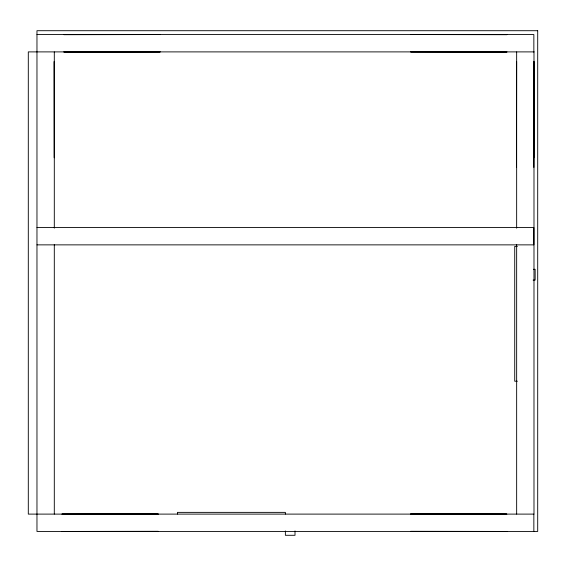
<?xml version="1.0" encoding="UTF-8"?>
<svg xmlns="http://www.w3.org/2000/svg" width="566" height="566" viewBox="0 0 566 566"><rect width="100%" height="100%" fill="white"/><g stroke="black" fill="none" stroke-linecap="round" stroke-linejoin="round"><path stroke-width="0.85" d="M63.93 34.696L160.228 34.561L63.93 34.561M63.93 52.03L160.228 51.895L63.93 51.895M158.19 513.97L61.892 514.105L158.19 514.105M158.19 531.304L61.892 531.439L158.19 531.439M36.967 34.561L533.851 34.561L533.851 51.895M506.888 34.696L410.591 34.547L506.888 34.561M506.881 52.03L410.591 51.874L506.881 51.895M54.159 61.524L54.301 157.815L54.301 61.524M516.517 167.444L516.652 61.524M533.851 167.444L533.986 61.524M516.517 157.815L516.517 61.524M533.851 157.815L533.851 61.524M36.967 227.532L533.851 227.532L533.851 244.866L36.967 244.866M517.352 246.408L514.727 246.408L514.727 381.222L517.352 381.222M533.526 269.296L535.146 269.296L535.146 280.085L533.122 280.085M410.591 513.97L506.888 514.105L410.591 514.091M410.591 531.304L506.888 531.439L410.591 531.424M533.851 514.105L533.851 531.439M516.652 51.895L516.652 228.197M516.652 244.554L516.652 514.105M295.006 530.958L295.006 535.295L285.377 535.295L285.377 530.958M285.377 514.105L285.377 512.372L177.448 512.372L177.448 514.105M54.301 51.895L54.301 228.14M54.301 244.554L54.301 514.105M537.7 30.706L36.967 30.706L36.967 531.439L537.7 531.439L537.7 30.706M533.986 51.895L28.3 51.895L28.3 514.105L533.986 514.105L533.986 51.895"/></g></svg>
